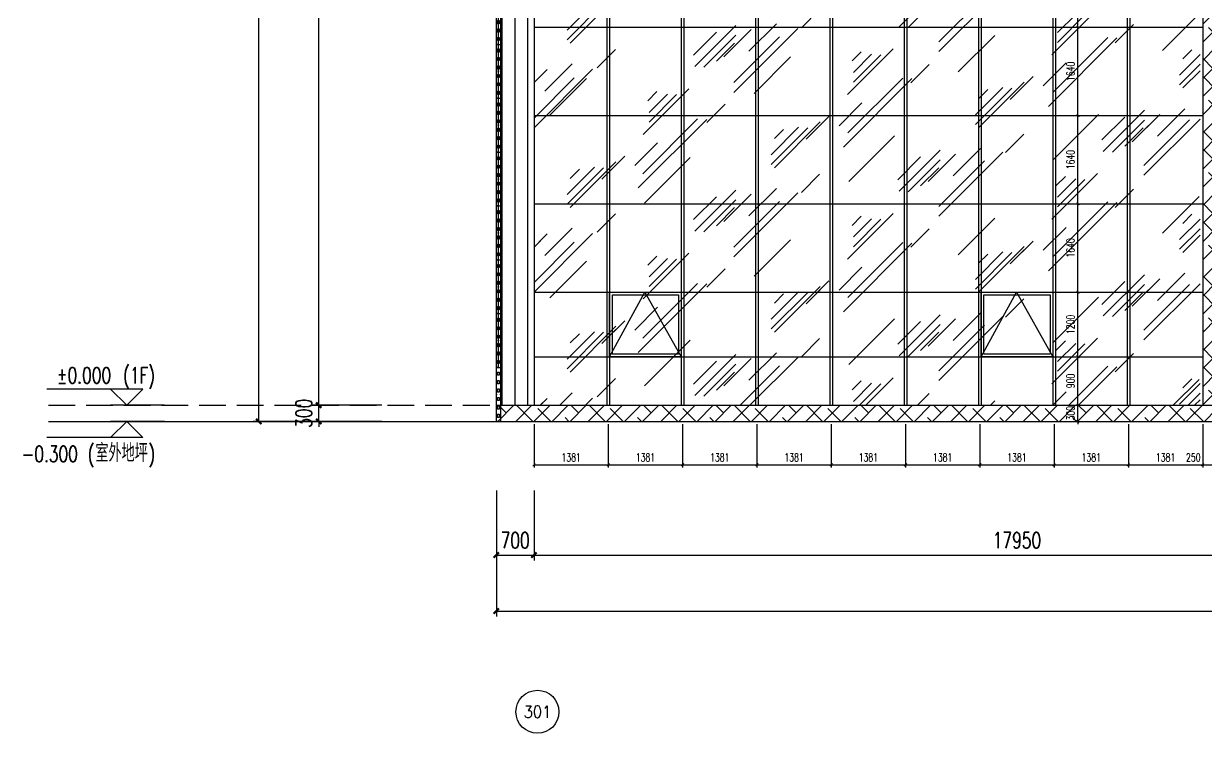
# Model space of a CAD drawing. Extents: x -2377130 to 293730, y -2 to 754590.
# Drawn here: x -466454 to -444476, y 511143 to 524323 of the extents above; entities that cross this region are included whole.
import ezdxf
from ezdxf.enums import TextEntityAlignment as Align

# ---------------------------------------------------------------- set-up
doc = ezdxf.new("R2010")
doc.units = 0
doc.header["$LTSCALE"] = 1000
doc.header["$MEASUREMENT"] = 0
doc.linetypes.add('__DASH', pattern=[0.35, 0.25, -0.1])
doc.linetypes.add('DOTE', pattern=[2.42, 2, -0.2, 0.02, -0.2])
doc.layers.get('Defpoints').update_dxf_attribs({"color": 210})
for name, color, linetype in [('A-AXIS-D', 1, 'Continuous'), ('A-AXIS-DOTE', 14, 'DOTE'), ('A-AXIS-DP', 126, 'Continuous'), ('A-HATCH-2', 251, 'Continuous'), ('A-LIN-V', 9, 'Continuous'), ('A-WINDOW', 140, 'Continuous'), ('AS-WALL', 40, 'Continuous'), ('DIM-照明', 3, 'Continuous'), ('DIM_ELEV', 3, 'Continuous'), ('EQUIP-照明', 3, 'Continuous'), ('PUB_TEXT', 7, 'Continuous')]:
    doc.layers.add(name, color=color, linetype=linetype)
doc.layers.add('A-WALL-HATCH', color=8, linetype='Continuous', lineweight=13)
doc.styles.add('_TCH_AXIS', font='COMPLEX', dxfattribs={"bigfont": 'GBCBIG'})
doc.styles.add('_TCH_DIM', font='SIMPLEX', dxfattribs={"bigfont": 'GBCBIG'})
doc.styles.add('_TCH_DIM_T3', font='SIMPLEX', dxfattribs={"width": 0.705882, "bigfont": 'GBCBIG'})
doc.styles.add('_TEL_DIM', font='SIMPLEX', dxfattribs={"width": 0.8, "height": 3.5, "bigfont": 'HZTXT'})
doc.styles.add('A-DIM_T3', font='SIMPLEX', dxfattribs={"width": 0.705882, "bigfont": 'GBCBIG'})
doc.dimstyles.new('_TCH_ARCH&&100', dxfattribs={"dimtxt": 297.5, "dimasz": 100, "dimexe": 100, "dimexo": 100, "dimgap": 126.25, "dimtad": 1, "dimdec": 0, "dimzin": 0, "dimdsep": 46, "dimtxsty": '_TCH_DIM_T3', "dimblk": 'ARCHTICK', "dimcen": 0.09, "dimclrt": 7, "dimazin": 2, "dimtfac": 1, "dimtdec": 0, "dimtix": 1, "dimtmove": 2, "dimatfit": 3, "dimfxl": 0, "dimtolj": 1, "dimtzin": 0, "dimarcsym": 0})
doc.dimstyles.new('A-DIM&&100', dxfattribs={"dimtxt": 297.5, "dimasz": 100, "dimexe": 100, "dimexo": 100, "dimgap": 126.25, "dimtad": 1, "dimdec": 0, "dimzin": 0, "dimdsep": 46, "dimtxsty": 'A-DIM_T3', "dimblk": 'ARCHTICK', "dimcen": 0.09, "dimclrt": 7, "dimazin": 2, "dimtfac": 1, "dimtdec": 0, "dimtix": 1, "dimtmove": 2, "dimatfit": 3, "dimfxl": 0, "dimtolj": 1, "dimtzin": 0, "dimarcsym": 0})

# ---------------------------------------------------------------- blocks, each defined once
blk = doc.blocks.new('_ArchTick')
at = {"color": 0, "linetype": 'ByBlock', "const_width": 0.4}
blk.add_lwpolyline([(-0.5, -0.5), (0.5, 0.5)], dxfattribs=at)
blk = doc.blocks.new('*D1882')
at = {"layer": 'A-AXIS-D', "color": 0, "lineweight": -2}
for p, q in [((-459800, 535737), (-462186, 535737)), ((-462086, 516937), (-462086, 535737)), ((-459800, 516937), (-462186, 516937))]:
    blk.add_line(p, q, dxfattribs=at)
at = {"layer": 'Defpoints', "color": 0}
for p in [(-462086, 535737), (-459700, 535737), (-459700, 516937)]:
    blk.add_point(p, dxfattribs=at)
at = {"layer": 'A-AXIS-D', "color": 0, "lineweight": -2, "xscale": 100, "yscale": 100, "zscale": 100}
for p, rotation in [((-462086, 535737), 90), ((-462086, 516937), 270)]:
    blk.add_blockref('_ArchTick', p, dxfattribs=dict(at, rotation=rotation))
at = {"layer": 'A-AXIS-D', "color": 7, "insert": (-462361, 526337), "char_height": 297.5, "attachment_point": 5, "rotation": 90, "style": '_TCH_DIM_T3'}
blk.add_mtext('\\A1;18800', dxfattribs=at)
blk = doc.blocks.new('*D1881')
at = {"layer": 'A-AXIS-D', "color": 0, "lineweight": -2}
for p, q in [((-459800, 517237), (-461071, 517237)), ((-460971, 517237), (-460971, 517337)), ((-460971, 516937), (-460971, 517237)), ((-459800, 516937), (-461071, 516937)), ((-460971, 516937), (-460971, 516837))]:
    blk.add_line(p, q, dxfattribs=at)
at = {"layer": 'Defpoints', "color": 0}
for p in [(-460971, 517237), (-459700, 517237), (-459700, 516937)]:
    blk.add_point(p, dxfattribs=at)
at = {"layer": 'A-AXIS-D', "color": 0, "lineweight": -2, "xscale": 100, "yscale": 100, "zscale": 100}
for p, rotation in [((-460971, 517237), 270), ((-460971, 516937), 90)]:
    blk.add_blockref('_ArchTick', p, dxfattribs=dict(at, rotation=rotation))
at = {"layer": 'A-AXIS-D', "color": 7, "insert": (-461246, 517087), "char_height": 297.5, "attachment_point": 5, "rotation": 90, "style": '_TCH_DIM_T3'}
blk.add_mtext('\\A1;300', dxfattribs=at)
blk = doc.blocks.new('*D1880')
at = {"layer": 'A-AXIS-D', "color": 0, "lineweight": -2}
for p, q in [((-459800, 533037), (-461071, 533037)), ((-460971, 517237), (-460971, 533037)), ((-459800, 517237), (-461071, 517237))]:
    blk.add_line(p, q, dxfattribs=at)
at = {"layer": 'Defpoints', "color": 0}
for p in [(-460971, 533037), (-459700, 533037), (-459700, 517237)]:
    blk.add_point(p, dxfattribs=at)
at = {"layer": 'A-AXIS-D', "color": 0, "lineweight": -2, "xscale": 100, "yscale": 100, "zscale": 100}
for p, rotation in [((-460971, 533037), 90), ((-460971, 517237), 270)]:
    blk.add_blockref('_ArchTick', p, dxfattribs=dict(at, rotation=rotation))
at = {"layer": 'A-AXIS-D', "color": 7, "insert": (-461246, 525137), "char_height": 297.5, "attachment_point": 5, "rotation": 90, "style": '_TCH_DIM_T3'}
blk.add_mtext('\\A1;15800', dxfattribs=at)
blk = doc.blocks.new('*D1846')
at = {"layer": 'A-AXIS-D', "color": 0, "lineweight": -2}
for p, q in [((-457670, 514610), (-457670, 513313)), ((-384470, 514610), (-384470, 513313)), ((-457670, 513413), (-384470, 513413))]:
    blk.add_line(p, q, dxfattribs=at)
at = {"layer": 'Defpoints', "color": 0}
for p in [(-457670, 514710), (-384470, 514710), (-384470, 513413)]:
    blk.add_point(p, dxfattribs=at)
at = {"layer": 'A-AXIS-D', "color": 0, "lineweight": -2, "xscale": 100, "yscale": 100, "zscale": 100, "rotation": 180}
blk.add_blockref('_ArchTick', (-457670, 513413), dxfattribs=at)
at = {"layer": 'A-AXIS-D', "color": 0, "lineweight": -2, "xscale": 100, "yscale": 100, "zscale": 100}
blk.add_blockref('_ArchTick', (-384470, 513413), dxfattribs=at)
at = {"layer": 'A-AXIS-D', "color": 7, "insert": (-421070, 513688), "char_height": 297.5, "attachment_point": 5, "style": 'A-DIM_T3'}
blk.add_mtext('\\A1;73200', dxfattribs=at)
blk = doc.blocks.new('*D1804')
at = {"layer": 'A-AXIS-D', "color": 0, "lineweight": -2}
for p, q in [((-456970, 515650), (-456970, 514353)), ((-439020, 515650), (-439020, 514353)), ((-456970, 514453), (-439020, 514453))]:
    blk.add_line(p, q, dxfattribs=at)
at = {"layer": 'Defpoints', "color": 0}
for p in [(-456970, 515750), (-439020, 515750), (-439020, 514453)]:
    blk.add_point(p, dxfattribs=at)
at = {"layer": 'A-AXIS-D', "color": 0, "lineweight": -2, "xscale": 100, "yscale": 100, "zscale": 100, "rotation": 180}
blk.add_blockref('_ArchTick', (-456970, 514453), dxfattribs=at)
at = {"layer": 'A-AXIS-D', "color": 0, "lineweight": -2, "xscale": 100, "yscale": 100, "zscale": 100}
blk.add_blockref('_ArchTick', (-439020, 514453), dxfattribs=at)
at = {"layer": 'A-AXIS-D', "color": 7, "insert": (-447995, 514728), "char_height": 297.5, "attachment_point": 5, "style": 'A-DIM_T3'}
blk.add_mtext('\\A1;17950', dxfattribs=at)
blk = doc.blocks.new('*D1803')
at = {"layer": 'A-AXIS-D', "color": 0, "lineweight": -2}
for p, q in [((-457670, 515650), (-457670, 514353)), ((-456970, 515650), (-456970, 514353)), ((-457670, 514453), (-456970, 514453))]:
    blk.add_line(p, q, dxfattribs=at)
at = {"layer": 'Defpoints', "color": 0}
for p in [(-457670, 515750), (-456970, 515750), (-456970, 514453)]:
    blk.add_point(p, dxfattribs=at)
at = {"layer": 'A-AXIS-D', "color": 0, "lineweight": -2, "xscale": 100, "yscale": 100, "zscale": 100, "rotation": 180}
blk.add_blockref('_ArchTick', (-457670, 514453), dxfattribs=at)
at = {"layer": 'A-AXIS-D', "color": 0, "lineweight": -2, "xscale": 100, "yscale": 100, "zscale": 100}
blk.add_blockref('_ArchTick', (-456970, 514453), dxfattribs=at)
at = {"layer": 'A-AXIS-D', "color": 7, "insert": (-457320, 514728), "char_height": 297.5, "attachment_point": 5, "style": 'A-DIM_T3'}
blk.add_mtext('\\A1;700', dxfattribs=at)
blk = doc.blocks.new('12ZA')
at = {"color": 3}
for p, q in [((11454727, 202786), (11455727, 202786)), ((11454727, 202712), (11454727, 202786)), ((11454727, 202712), (11454727, 202737)), ((11455727, 202712), (11454727, 202712)), ((11454812, 202763), (11454871, 202763)), ((11454812, 202734), (11454812, 202763)), ((11454871, 202734), (11454812, 202734)), ((11454871, 202763), (11454871, 202734)), ((11454969, 202763), (11455028, 202763)), ((11454969, 202734), (11454969, 202763)), ((11455028, 202734), (11454969, 202734)), ((11455028, 202763), (11455028, 202734)), ((11455126, 202763), (11455185, 202763)), ((11455126, 202734), (11455126, 202763)), ((11455185, 202734), (11455126, 202734)), ((11455185, 202763), (11455185, 202734)), ((11455283, 202763), (11455342, 202763)), ((11455283, 202734), (11455283, 202763)), ((11455342, 202734), (11455283, 202734)), ((11455342, 202763), (11455342, 202734)), ((11455439, 202763), (11455499, 202763)), ((11455439, 202734), (11455439, 202763)), ((11455499, 202734), (11455439, 202734)), ((11455499, 202763), (11455499, 202734)), ((11455596, 202763), (11455656, 202763)), ((11455596, 202734), (11455596, 202763)), ((11455656, 202734), (11455596, 202734)), ((11455656, 202763), (11455656, 202734)), ((11455727, 202712), (11455727, 202786)), ((11455727, 202737), (11455727, 202712))]:
    blk.add_line(p, q, dxfattribs=at)
for p in [(11454727, 202749), (11454727, 202749), (11454727, 202749), (11455227, 202786), (11455227, 202786), (11455227, 202786), (11455227, 202712), (11455227, 202712), (11455227, 202712), (11455727, 202749), (11455727, 202749), (11455727, 202749), (11455727, 202749), (11455727, 202749)]:
    blk.add_point(p, dxfattribs=at)
at = {"color": 3, "style": '_TEL_DIM', "flags": 1}
for tag in ['REMARK', 'A']:
    blk.add_attdef(tag, text='', height=0.01, dxfattribs=at).set_placement((11455227, 202712), align=Align.MIDDLE_CENTER)
blk = doc.blocks.new('$equip_U$00000141(SEELE-PC)')
at = {"color": 8}
for p in [(-1, 0), (0, 0.074), (0, -0.074), (1, -0.024)]:
    blk.add_point(p, dxfattribs=at)
at = {"color": 8, "xscale": 0.002, "yscale": 0.002, "zscale": 0.002}
blk.add_blockref('12ZA', (-22910.454, -405.497), dxfattribs=at)
at = {"color": 7, "style": '_TEL_DIM', "flags": 1}
for tag in ['A', 'REMARK']:
    blk.add_attdef(tag, text='', height=0.00002, dxfattribs=at).set_placement((0, 0), align=Align.MIDDLE_CENTER)
blk = doc.blocks.new('$equip_U$00000080(LAPTOP-0UNQ9FSO)')
at = {"color": 4}
blk.add_blockref('$equip_U$00000141(SEELE-PC)', (1, 0.074), dxfattribs=at)
at = {"color": 7, "style": '_TEL_DIM', "flags": 1}
for tag in ['A', 'REMARK']:
    blk.add_attdef(tag, text='', height=0.00002, dxfattribs=at).set_placement((0, 0), align=Align.MIDDLE_CENTER)

msp = doc.modelspace()

# ---------------------------------------------------------------- hatches: boundary and pattern name
at = {"layer": 'A-HATCH-2'}
h = msp.add_hatch(dxfattribs=at)
h.set_pattern_fill('ANSI38', color=8, scale=150)
h.set_pattern_definition([(45, (0, 0), (-168.3798, 168.3798), []), (135, (0, 0), (-505.13941, 168.3798), [595.3125, -357.1875])])
h.paths.add_polyline_path([(-444543.1, 516937.5), (-444293.1, 516937.5), (-444293.1, 535687.5), (-444543.1, 535687.5)])

# ---------------------------------------------------------------- linework, layer by layer
at = {"layer": 'A-AXIS-D', "color": 8}
msp.add_circle((-456905.7, 511543.5), 400, dxfattribs=at)
at = {"layer": 'A-AXIS-DOTE', "color": 8, "linetype": '__DASH', "ltscale": 2}
msp.add_line((-465993.9, 517237.5), (-377296.1, 517237.5), dxfattribs=at)
at = {"layer": 'A-AXIS-DP', "color": 8}
for p, q in [((-446861.3, 524257.5), (-446861.3, 525897.5)), ((-447138.8, 524257.5), (-446811.3, 524257.5)), ((-447138.8, 524257.5), (-446811.3, 524257.5)), ((-446861.3, 522617.5), (-446861.3, 524257.5)), ((-447138.8, 522617.5), (-446811.3, 522617.5)), ((-447138.8, 522617.5), (-446811.3, 522617.5)), ((-446861.3, 520977.5), (-446861.3, 522617.5)), ((-447138.8, 520977.5), (-446811.3, 520977.5)), ((-447138.8, 520977.5), (-446811.3, 520977.5)), ((-446861.3, 519337.5), (-446861.3, 520977.5)), ((-447138.8, 519337.5), (-446811.3, 519337.5)), ((-447138.8, 519337.5), (-446811.3, 519337.5)), ((-446861.3, 518137.5), (-446861.3, 519337.5)), ((-447138.8, 518137.5), (-446811.3, 518137.5)), ((-447138.8, 518137.5), (-446811.3, 518137.5)), ((-446861.3, 517237.5), (-446861.3, 518137.5)), ((-447138.8, 517237.5), (-446811.3, 517237.5)), ((-447138.8, 517237.5), (-446811.3, 517237.5)), ((-446861.3, 517237.5), (-446861.3, 517287.5)), ((-446861.3, 516937.5), (-446861.3, 517237.5)), ((-447138.8, 516937.5), (-446811.3, 516937.5)), ((-446861.3, 516937.5), (-446861.3, 516887.5)), ((-456970, 516887.5), (-456970, 516080)), ((-455589.2, 516887.5), (-455589.2, 516080)), ((-455589.2, 516887.5), (-455589.2, 516080)), ((-454208.5, 516887.5), (-454208.5, 516080)), ((-454208.5, 516887.5), (-454208.5, 516080)), ((-452827.7, 516887.5), (-452827.7, 516080)), ((-452827.7, 516887.5), (-452827.7, 516080)), ((-451446.9, 516887.5), (-451446.9, 516080)), ((-451446.9, 516887.5), (-451446.9, 516080)), ((-450066.2, 516887.5), (-450066.2, 516080)), ((-450066.2, 516887.5), (-450066.2, 516080)), ((-448685.4, 516887.5), (-448685.4, 516080)), ((-448685.4, 516887.5), (-448685.4, 516080)), ((-447304.6, 516887.5), (-447304.6, 516080)), ((-447304.6, 516887.5), (-447304.6, 516080)), ((-445923.8, 516887.5), (-445923.8, 516080)), ((-445923.8, 516887.5), (-445923.8, 516080)), ((-444543.1, 516887.5), (-444543.1, 516080)), ((-444543.1, 516887.5), (-444543.1, 516080)), ((-456970, 516130), (-455589.2, 516130)), ((-455589.2, 516130), (-454208.5, 516130)), ((-454208.5, 516130), (-452827.7, 516130)), ((-452827.7, 516130), (-451446.9, 516130)), ((-451446.9, 516130), (-450066.2, 516130)), ((-450066.2, 516130), (-448685.4, 516130)), ((-448685.4, 516130), (-447304.6, 516130)), ((-447304.6, 516130), (-445923.8, 516130)), ((-445923.8, 516130), (-444543.1, 516130)), ((-444543.1, 516130), (-444293.1, 516130))]:
    msp.add_line(p, q, dxfattribs=at)
at = {"layer": 'A-HATCH-2', "color": 8, "linetype": 'Continuous'}
for p, q in [((-457559.9, 517237.5), (-457559.9, 535687.5)), ((-457321.8, 517237.5), (-457321.8, 535687.5)), ((-457083.7, 517237.5), (-457083.7, 535687.5)), ((-457644.8, 516937.5), (-457344.8, 517237.5)), ((-457487.9, 517094.4), (-457631, 517237.5)), ((-457308.1, 516937.5), (-457008.1, 517237.5)), ((-456994.2, 516937.5), (-457294.2, 517237.5)), ((-456971.3, 516937.5), (-456671.3, 517237.5)), ((-456657.5, 516937.5), (-456898.6, 517178.6)), ((-456634.6, 516937.5), (-456334.6, 517237.5)), ((-456297.8, 516937.5), (-455997.8, 517237.5)), ((-456140.9, 517094.4), (-456284, 517237.5)), ((-455961, 516937.5), (-455661, 517237.5)), ((-455647.2, 516937.5), (-455947.2, 517237.5)), ((-455624.3, 516937.5), (-455324.3, 517237.5)), ((-455310.4, 516937.5), (-455551.6, 517178.6)), ((-455287.5, 516937.5), (-454987.5, 517237.5)), ((-454950.8, 516937.5), (-454650.8, 517237.5)), ((-454793.8, 517094.4), (-454936.9, 517237.5)), ((-454614, 516937.5), (-454314, 517237.5)), ((-454300.2, 516937.5), (-454600.2, 517237.5)), ((-454277.2, 516937.5), (-453977.2, 517237.5)), ((-453963.4, 516937.5), (-454204.5, 517178.6)), ((-453940.5, 516937.5), (-453640.5, 517237.5)), ((-453603.7, 516937.5), (-453303.7, 517237.5)), ((-453446.8, 517094.4), (-453589.9, 517237.5)), ((-453267, 516937.5), (-452967, 517237.5)), ((-452953.1, 516937.5), (-453253.1, 517237.5)), ((-452930.2, 516937.5), (-452630.2, 517237.5)), ((-452616.4, 516937.5), (-452857.5, 517178.6)), ((-452593.4, 516937.5), (-452293.4, 517237.5)), ((-452256.7, 516937.5), (-451956.7, 517237.5)), ((-452099.8, 517094.4), (-452242.8, 517237.5)), ((-451919.9, 516937.5), (-451619.9, 517237.5)), ((-451606.1, 516937.5), (-451906.1, 517237.5)), ((-451583.2, 516937.5), (-451283.2, 517237.5)), ((-451269.3, 516937.5), (-451510.4, 517178.6)), ((-451246.4, 516937.5), (-450946.4, 517237.5)), ((-450909.7, 516937.5), (-450609.7, 517237.5)), ((-450752.7, 517094.4), (-450895.8, 517237.5)), ((-450572.9, 516937.5), (-450272.9, 517237.5)), ((-450259.1, 516937.5), (-450559.1, 517237.5)), ((-450236.1, 516937.5), (-449936.1, 517237.5)), ((-449922.3, 516937.5), (-450163.4, 517178.6)), ((-449899.4, 516937.5), (-449599.4, 517237.5)), ((-449562.6, 516937.5), (-449262.6, 517237.5)), ((-449405.7, 517094.4), (-449548.8, 517237.5)), ((-449225.9, 516937.5), (-448925.9, 517237.5)), ((-448912, 516937.5), (-449212, 517237.5)), ((-448889.1, 516937.5), (-448589.1, 517237.5)), ((-448575.3, 516937.5), (-448816.4, 517178.6)), ((-448552.3, 516937.5), (-448252.3, 517237.5)), ((-448215.6, 516937.5), (-447915.6, 517237.5)), ((-448058.7, 517094.4), (-448201.7, 517237.5)), ((-447878.8, 516937.5), (-447578.8, 517237.5)), ((-447565, 516937.5), (-447865, 517237.5)), ((-447542.1, 516937.5), (-447242.1, 517237.5)), ((-447228.2, 516937.5), (-447469.3, 517178.6)), ((-447205.3, 516937.5), (-446905.3, 517237.5)), ((-446868.5, 516937.5), (-446568.5, 517237.5)), ((-446711.6, 517094.4), (-446854.7, 517237.5)), ((-446531.8, 516937.5), (-446231.8, 517237.5)), ((-446217.9, 516937.5), (-446517.9, 517237.5)), ((-446195, 516937.5), (-445895, 517237.5)), ((-445881.2, 516937.5), (-446122.3, 517178.6)), ((-445858.3, 516937.5), (-445558.3, 517237.5)), ((-445521.5, 516937.5), (-445221.5, 517237.5)), ((-445364.6, 517094.4), (-445507.7, 517237.5)), ((-445184.7, 516937.5), (-444884.7, 517237.5)), ((-444870.9, 516937.5), (-445170.9, 517237.5)), ((-444848, 516937.5), (-444548, 517237.5)), ((-444543.1, 516946.4), (-444775.2, 517178.6)), ((-457667.8, 516937.5), (-457670, 516939.7)), ((-456320.7, 516937.5), (-456393.5, 517010.2)), ((-454973.7, 516937.5), (-455046.4, 517010.2)), ((-453626.6, 516937.5), (-453699.4, 517010.2)), ((-452279.6, 516937.5), (-452352.3, 517010.2)), ((-450932.6, 516937.5), (-451005.3, 517010.2)), ((-449585.5, 516937.5), (-449658.3, 517010.2)), ((-448238.5, 516937.5), (-448311.2, 517010.2)), ((-446891.5, 516937.5), (-446964.2, 517010.2)), ((-445544.4, 516937.5), (-445617.1, 517010.2))]:
    msp.add_line(p, q, dxfattribs=at)
at = {"layer": 'A-HATCH-2', "color": 8}
for p, q in [((-456970, 524257.5), (-444543.1, 524257.5)), ((-456970, 522617.5), (-444543.1, 522617.5)), ((-456970, 520977.5), (-444543.1, 520977.5)), ((-456970, 519337.5), (-444543.1, 519337.5)), ((-456970, 518137.5), (-444543.1, 518137.5))]:
    msp.add_line(p, q, dxfattribs=at)
at = {"layer": 'A-LIN-V', "color": 8}
for p, q in [((-457670, 516937.5), (-457670, 535737.5)), ((-456970, 535687.5), (-456970, 517237.5)), ((-444543.1, 535687.5), (-444543.1, 517237.5)), ((-457670, 517237.5), (-444293.1, 517237.5))]:
    msp.add_line(p, q, dxfattribs=at)
at = {"layer": 'A-WALL-HATCH', "color": 8, "linetype": 'Continuous'}
for p, q in [((-450186, 524264.1), (-449422.4, 525027.8)), ((-450016.3, 524253.8), (-449422.4, 524847.8)), ((-449446.3, 523803.9), (-448258.3, 524991.8)), ((-456356.6, 524202.9), (-455847.5, 524712)), ((-456356.6, 524022.9), (-455677.8, 524701.8)), ((-456296.6, 523962.9), (-455448.1, 524811.5)), ((-449446.3, 523983.9), (-448597.8, 524832.4)), ((-452001, 524243.8), (-451661.6, 524583.2)), ((-447349.5, 523745.9), (-446501, 524594.5)), ((-447239.8, 524155.6), (-446900.4, 524495.1)), ((-447239.8, 523975.6), (-446730.7, 524484.8)), ((-445290.7, 523826.5), (-444611.9, 524505.3)), ((-453980.8, 523524.1), (-453217.1, 524287.8)), ((-453441, 523703.8), (-452931.9, 524212.9)), ((-453258, 523046.9), (-452070.1, 524234.8)), ((-452975.3, 523809.5), (-452466.2, 524318.7)), ((-446169.8, 523965.6), (-445830.4, 524305)), ((-454005.6, 523739.3), (-453581.4, 524163.5)), ((-453811.1, 523513.8), (-453217.1, 524107.8)), ((-453261, 523883.8), (-453006.5, 524138.4)), ((-453258, 523226.9), (-452409.5, 524075.4)), ((-449085.4, 523425.9), (-448406.6, 524104.7)), ((-447409.8, 522785.6), (-446137, 524058.4)), ((-447325, 523050.5), (-446306.7, 524068.7)), ((-455795.8, 523503.8), (-455456.4, 523843.2)), ((-453581.4, 523623.5), (-453241.9, 523962.9)), ((-451144.3, 523005.9), (-450295.7, 523854.4)), ((-451059.4, 523630.8), (-450889.7, 523800.5)), ((-451034.6, 523415.6), (-450695.1, 523755)), ((-444972.4, 523368.3), (-444593.1, 523747.7)), ((-444912.4, 523668.3), (-444742.7, 523838)), ((-456770.1, 523069.5), (-456260.9, 523578.6)), ((-452880.2, 523025.3), (-452201.4, 523704.1)), ((-451034.6, 523235.6), (-450525.4, 523744.7)), ((-449964.6, 523225.6), (-449625.2, 523565)), ((-447507.2, 523168.3), (-447082.9, 523592.6)), ((-444972.4, 523188.3), (-444593.1, 523567.7)), ((-456970, 522389.6), (-455881.8, 523477.8)), ((-456970, 523229.6), (-456726.7, 523472.9)), ((-456970, 523229.6), (-456801.2, 523398.4)), ((-456970, 522569.6), (-456221.2, 523318.4)), ((-451136.7, 522293.5), (-450118.4, 523311.7)), ((-448119, 522916.5), (-447694.7, 523340.8)), ((-444912.4, 523128.3), (-444593.1, 523447.7)), ((-456674.9, 522624.7), (-455996.1, 523303.5)), ((-454939, 522265.9), (-454090.5, 523114.4)), ((-451221.5, 522028.6), (-449948.7, 523301.4)), ((-448767.2, 522628.3), (-448258.1, 523137.4)), ((-448767.2, 522448.3), (-448088.4, 523127.1)), ((-448707.2, 522388.3), (-447858.6, 523236.8)), ((-448707.2, 522928.3), (-448537.5, 523098)), ((-447939, 523096.5), (-447769.2, 523266.2)), ((-454854.1, 522890.7), (-454684.4, 523060.4)), ((-454829.3, 522675.6), (-454489.9, 523015)), ((-454829.3, 522495.6), (-454320.2, 523004.7)), ((-453759.3, 522485.6), (-453419.9, 522825)), ((-451301.9, 522428.3), (-450877.6, 522852.5)), ((-446391.3, 521949.5), (-445627.6, 522713.1)), ((-445385.9, 522234.9), (-444876.7, 522744)), ((-455033.2, 521271.6), (-453760.4, 522544.4)), ((-454948.4, 521536.5), (-453930.1, 522554.7)), ((-452501.9, 521648.3), (-451653.4, 522496.8)), ((-451913.7, 522176.5), (-451489.4, 522600.7)), ((-451733.7, 522356.5), (-451564, 522526.2)), ((-447327.2, 521790.1), (-446478.6, 522638.6)), ((-446416.2, 522164.6), (-445991.9, 522588.9)), ((-446221.6, 521939.2), (-445627.6, 522533.1)), ((-445851.6, 522129.2), (-445342.5, 522638.3)), ((-445671.6, 522309.2), (-445417, 522563.8)), ((-445634.6, 521506.2), (-444593.1, 522547.7)), ((-445634.6, 521686.2), (-444786.1, 522534.7)), ((-452561.9, 521888.3), (-452052.8, 522397.4)), ((-452561.9, 521708.3), (-451883.1, 522387.1)), ((-452501.9, 522188.3), (-452332.2, 522358)), ((-451121.9, 521389.4), (-450273.4, 522238)), ((-448206.3, 521929.2), (-447866.9, 522268.6)), ((-445991.9, 522048.9), (-445652.5, 522388.3)), ((-455096.6, 521688.2), (-454672.4, 522112.5)), ((-449180.6, 521494.9), (-448671.5, 522004)), ((-455708.4, 521436.4), (-455284.2, 521860.7)), ((-455528.4, 521616.4), (-455358.7, 521786.2)), ((-454916.6, 520988.8), (-454068.1, 521837.3)), ((-450210.9, 521424.6), (-449786.6, 521848.8)), ((-450186, 521209.4), (-449422.4, 521973.1)), ((-450016.3, 521199.1), (-449422.4, 521793.1)), ((-449646.3, 521389.2), (-449137.2, 521898.3)), ((-449466.3, 521569.2), (-449211.7, 521823.7)), ((-449446.3, 520749.2), (-448258.3, 521937.1)), ((-449446.3, 520929.2), (-448597.8, 521777.7)), ((-456356.6, 521148.2), (-455847.5, 521657.3)), ((-456356.6, 520968.2), (-455677.8, 521647)), ((-456296.6, 520908.2), (-455448.1, 521756.8)), ((-456296.6, 521448.2), (-456126.9, 521617.9)), ((-449786.6, 521308.8), (-449447.2, 521648.3)), ((-452001, 521189.1), (-451661.6, 521528.5)), ((-447349.5, 520691.2), (-446501, 521539.8)), ((-447264.7, 521316.1), (-447095, 521485.8)), ((-447239.8, 521100.9), (-446900.4, 521440.4)), ((-447239.8, 520920.9), (-446730.7, 521430.1)), ((-454005.6, 520684.6), (-453581.4, 521108.8)), ((-453980.8, 520469.4), (-453217.1, 521233.1)), ((-453441, 520649.1), (-452931.9, 521158.2)), ((-453258, 519992.2), (-452070.1, 521180.1)), ((-452975.3, 520754.8), (-452466.2, 521264)), ((-446169.8, 520910.9), (-445830.4, 521250.3)), ((-445290.7, 520432.4), (-444611.9, 521111.2)), ((-453811.1, 520459.1), (-453217.1, 521053.1)), ((-453581.4, 520568.8), (-453241.9, 520908.2)), ((-453261, 520829.1), (-453006.5, 521083.7)), ((-453258, 520172.2), (-452409.5, 521020.7)), ((-447409.8, 519730.9), (-446137, 521003.7)), ((-447325, 519995.8), (-446306.7, 521014)), ((-455795.8, 520449.1), (-455456.4, 520788.5)), ((-451144.3, 519951.2), (-450295.7, 520799.7)), ((-451059.4, 520576.1), (-450889.7, 520745.8)), ((-451034.6, 520360.9), (-450695.1, 520700.3)), ((-451034.6, 520180.9), (-450525.4, 520690)), ((-449085.4, 520031.8), (-448406.6, 520710.6)), ((-444972.4, 520313.6), (-444593.1, 520693)), ((-444912.4, 520613.6), (-444742.7, 520783.3)), ((-456770.1, 520014.8), (-456260.9, 520523.9)), ((-449964.6, 520170.9), (-449625.2, 520510.3)), ((-447507.2, 520113.6), (-447082.9, 520537.9)), ((-444972.4, 520133.6), (-444593.1, 520513)), ((-456970, 519334.9), (-455881.8, 520423.1)), ((-456970, 520174.9), (-456726.7, 520418.2)), ((-456970, 520174.9), (-456801.2, 520343.7)), ((-456970, 519514.9), (-456221.2, 520263.7)), ((-452880.2, 519631.2), (-452201.4, 520310)), ((-451221.5, 518973.9), (-449948.7, 520246.7)), ((-451136.7, 519238.8), (-450118.4, 520257)), ((-448119, 519861.8), (-447694.7, 520286.1)), ((-444912.4, 520073.6), (-444593.1, 520393)), ((-454939, 519211.2), (-454090.5, 520059.7)), ((-448767.2, 519573.6), (-448258.1, 520082.7)), ((-448767.2, 519393.6), (-448088.4, 520072.4)), ((-448707.2, 519333.6), (-447858.6, 520182.1)), ((-448707.2, 519873.6), (-448537.5, 520043.3)), ((-447939, 520041.8), (-447769.2, 520211.5)), ((-456674.9, 519230.5), (-455996.1, 519909.4)), ((-454854.1, 519836), (-454684.4, 520005.7)), ((-454829.3, 519620.9), (-454489.9, 519960.3)), ((-454829.3, 519440.9), (-454320.2, 519950)), ((-451301.9, 519373.6), (-450877.6, 519797.8)), ((-453759.3, 519430.9), (-453419.9, 519770.3)), ((-446391.3, 518894.8), (-445627.6, 519658.4)), ((-445851.6, 519074.5), (-445342.5, 519583.6)), ((-445385.9, 519180.2), (-444876.7, 519689.3)), ((-455033.2, 518216.9), (-453760.4, 519489.7)), ((-454948.4, 518481.8), (-453930.1, 519500)), ((-452501.9, 518593.6), (-451653.4, 519442.1)), ((-451913.7, 519121.8), (-451489.4, 519546)), ((-451733.7, 519301.8), (-451564, 519471.5)), ((-446416.2, 519109.9), (-445991.9, 519534.2)), ((-446221.6, 518884.5), (-445627.6, 519478.4)), ((-445671.6, 519254.5), (-445417, 519509.1)), ((-445634.6, 518451.5), (-444593.1, 519493)), ((-445634.6, 518631.5), (-444786.1, 519480)), ((-452561.9, 518833.6), (-452052.8, 519342.7)), ((-452561.9, 518653.6), (-451883.1, 519332.4)), ((-452501.9, 519133.6), (-452332.2, 519303.3)), ((-448206.3, 518874.5), (-447866.9, 519213.9)), ((-447327.2, 518395.9), (-446478.6, 519244.5)), ((-445991.9, 518994.2), (-445652.5, 519333.6)), ((-455096.6, 518633.5), (-454672.4, 519057.8)), ((-450186, 518154.7), (-449422.4, 518918.4)), ((-449180.6, 518440.2), (-448671.5, 518949.3)), ((-456296.6, 517853.5), (-455448.1, 518702.1)), ((-455708.4, 518381.7), (-455284.2, 518806)), ((-455528.4, 518561.7), (-455358.7, 518731.5)), ((-451121.9, 517995.3), (-450273.4, 518843.9)), ((-450210.9, 518369.9), (-449786.6, 518794.1)), ((-450016.3, 518144.4), (-449422.4, 518738.4)), ((-449646.3, 518334.5), (-449137.2, 518843.6)), ((-449466.3, 518514.5), (-449211.7, 518769)), ((-449446.3, 517694.5), (-448258.3, 518882.4)), ((-449446.3, 517874.5), (-448597.8, 518723)), ((-456356.6, 518093.5), (-455847.5, 518602.6)), ((-456356.6, 517913.5), (-455677.8, 518592.3)), ((-456296.6, 518393.5), (-456126.9, 518563.2)), ((-452001, 518134.4), (-451661.6, 518473.8)), ((-449786.6, 518254.1), (-449447.2, 518593.6)), ((-447349.5, 517636.5), (-446501, 518485.1)), ((-454916.6, 517594.7), (-454068.1, 518443.2)), ((-447264.7, 518261.4), (-447095, 518431.1)), ((-447239.8, 518046.2), (-446900.4, 518385.6)), ((-447239.8, 517866.2), (-446730.7, 518375.4)), ((-454005.6, 517629.8), (-453581.4, 518054.1)), ((-453980.8, 517414.7), (-453217.1, 518178.4)), ((-453441, 517594.4), (-452931.9, 518103.5)), ((-452975.3, 517700.1), (-452466.2, 518209.3)), ((-452958, 517237.5), (-452070.1, 518125.4)), ((-446169.8, 517856.2), (-445830.4, 518195.6)), ((-453811.1, 517404.4), (-453217.1, 517998.4)), ((-453581.4, 517514.1), (-453241.9, 517853.5)), ((-453261, 517774.4), (-453006.5, 518029)), ((-453138, 517237.5), (-452409.5, 517966)), ((-447028.6, 517237.5), (-446306.7, 517959.3)), ((-446848.6, 517237.5), (-446137, 517949)), ((-455795.8, 517394.4), (-455456.4, 517733.8)), ((-451059.4, 517521.4), (-450889.7, 517691.1)), ((-451034.6, 517306.2), (-450695.1, 517645.6)), ((-450923.3, 517237.5), (-450525.4, 517635.3)), ((-450803.3, 517237.5), (-450295.7, 517745)), ((-445091.6, 517237.5), (-444611.9, 517717.1)), ((-444972.4, 517258.9), (-444593.1, 517638.3)), ((-444912.4, 517558.9), (-444742.7, 517728.6)), ((-456492.7, 517237.5), (-456260.9, 517469.2)), ((-449843.3, 517237.5), (-449625.2, 517455.6)), ((-447328.6, 517237.5), (-447082.9, 517483.2)), ((-444813.9, 517237.5), (-444593.1, 517458.3)), ((-456852.7, 517237.5), (-456726.7, 517363.5)), ((-456852.7, 517237.5), (-456801.2, 517289)), ((-456012.7, 517237.5), (-455881.8, 517368.4)), ((-448485.7, 517237.5), (-448406.6, 517316.5)), ((-444693.9, 517237.5), (-444593.1, 517338.3))]:
    msp.add_line(p, q, dxfattribs=at)
at = {"layer": 'A-WALL-HATCH', "color": 8}
msp.add_line((-456970, 517237.5), (-444543.1, 517237.5), dxfattribs=at)
at = {"layer": 'A-WINDOW', "color": 8}
for p, q in [((-455614.2, 535687.5), (-455614.2, 517237.5)), ((-455564.2, 535687.5), (-455564.2, 517237.5)), ((-454233.5, 535687.5), (-454233.5, 517237.5)), ((-454183.5, 535687.5), (-454183.5, 517237.5)), ((-452852.7, 535687.5), (-452852.7, 517237.5)), ((-452802.7, 535687.5), (-452802.7, 517237.5)), ((-451471.9, 535687.5), (-451471.9, 517237.5)), ((-451421.9, 535687.5), (-451421.9, 517237.5)), ((-450091.2, 535687.5), (-450091.2, 517237.5)), ((-450041.2, 535687.5), (-450041.2, 517237.5)), ((-448710.4, 535687.5), (-448710.4, 517237.5)), ((-448660.4, 535687.5), (-448660.4, 517237.5)), ((-447329.6, 535687.5), (-447329.6, 517237.5)), ((-447279.6, 535687.5), (-447279.6, 517237.5)), ((-445948.8, 535687.5), (-445948.8, 517237.5)), ((-445898.8, 535687.5), (-445898.8, 517237.5))]:
    msp.add_line(p, q, dxfattribs=at)
for points in [[(-455564.2, 518137.5), (-454910, 519337.5), (-454233.5, 518137.5)], [(-448660.4, 518137.5), (-448006.2, 519337.5), (-447329.6, 518137.5)]]:
    msp.add_lwpolyline(points, dxfattribs=at)
for points in [[(-455564.2, 519337.5), (-454233.5, 519337.5), (-454233.5, 518137.5), (-455564.2, 518137.5)], [(-455514.2, 519287.5), (-454283.5, 519287.5), (-454283.5, 518187.5), (-455514.2, 518187.5)], [(-448660.4, 519337.5), (-447329.6, 519337.5), (-447329.6, 518137.5), (-448660.4, 518137.5)], [(-448610.4, 519287.5), (-447379.6, 519287.5), (-447379.6, 518187.5), (-448610.4, 518187.5)]]:
    msp.add_lwpolyline(points, close=True, dxfattribs=at)
at = {"layer": 'AS-WALL', "color": 8}
msp.add_line((-465993.9, 516937.5), (-377296.1, 516937.5), dxfattribs=at)
at = {"layer": 'DIM-照明', "color": 6}
msp.add_lwpolyline([(-457630.8, 517937.5), (-457630.8, 535710), (-453593.8, 535710), (-453593.8, 535790), (-422710, 535790), (-422710, 535950)], dxfattribs=at)
at = {"layer": 'DIM_ELEV', "color": 8}
for p, q in [((-464238.1, 517537.5), (-466026.1, 517537.5)), ((-464538.1, 517237.5), (-464838.1, 517537.5)), ((-464538.1, 517237.5), (-464238.1, 517537.5)), ((-463838.1, 517237.5), (-464838.1, 517237.5)), ((-464538.1, 516937.5), (-464838.1, 516637.5)), ((-463838.1, 516937.5), (-464838.1, 516937.5)), ((-464538.1, 516937.5), (-464238.1, 516637.5)), ((-464238.1, 516637.5), (-466026.1, 516637.5))]:
    msp.add_line(p, q, dxfattribs=at)

# ---------------------------------------------------------------- block references
at = {"layer": 'A-AXIS-DP', "color": 8, "xscale": 50, "yscale": 50, "zscale": 50}
for p, rotation in [((-446861.3, 524257.5), 90), ((-446861.3, 524257.5), 270), ((-446861.3, 522617.5), 90), ((-446861.3, 522617.5), 270), ((-446861.3, 520977.5), 90), ((-446861.3, 520977.5), 270), ((-446861.3, 519337.5), 90), ((-446861.3, 519337.5), 270), ((-446861.3, 518137.5), 90), ((-446861.3, 518137.5), 270), ((-446861.3, 517237.5), 270), ((-446861.3, 517237.5), 270), ((-446861.3, 516937.5), 90), ((-456970, 516130), 180), ((-455589.2, 516130), 180), ((-454208.5, 516130), 180), ((-452827.7, 516130), 180), ((-451446.9, 516130), 180), ((-450066.2, 516130), 180), ((-448685.4, 516130), 180), ((-447304.6, 516130), 180), ((-445923.8, 516130), 180), ((-444543.1, 516130), 180)]:
    msp.add_blockref('_ArchTick', p, dxfattribs=dict(at, rotation=rotation))
for p in [(-455589.2, 516130), (-454208.5, 516130), (-452827.7, 516130), (-451446.9, 516130), (-450066.2, 516130), (-448685.4, 516130), (-447304.6, 516130), (-445923.8, 516130), (-444543.1, 516130)]:
    msp.add_blockref('_ArchTick', p, dxfattribs=at)
at = {"layer": 'EQUIP-照明', "color": 8, "xscale": 500, "yscale": 500, "zscale": 500, "rotation": 270}
for p in [(-457667.8, 524937.5), (-457667.8, 523937.5), (-457667.8, 522937.5), (-457667.8, 521937.5), (-457667.8, 520937.5), (-457667.8, 519937.5), (-457667.8, 518937.5), (-457667.8, 517937.5)]:
    msp.add_blockref('$equip_U$00000080(LAPTOP-0UNQ9FSO)', p, dxfattribs=at)

# ---------------------------------------------------------------- texts
at = {"layer": 'A-AXIS-DP', "color": 8, "char_height": 148.75, "attachment_point": 5, "rotation": 90, "style": '_TCH_DIM_T3'}
for s, insert in [('\\A1;1640', (-446998.8, 523437.5)), ('\\A1;1640', (-446998.8, 521797.5)), ('\\A1;1640', (-446998.8, 520157.5)), ('\\A1;1200', (-446998.8, 518737.5)), ('\\A1;900', (-446998.8, 517687.5)), ('\\A1;300', (-446998.8, 517087.5))]:
    msp.add_mtext(s, dxfattribs=dict(at, insert=insert))
at = {"layer": 'A-AXIS-DP', "color": 8, "char_height": 148.75, "attachment_point": 5, "style": '_TCH_DIM_T3'}
for s, insert in [('\\A1;1381', (-456279.6, 516267.5)), ('\\A1;1381', (-454898.8, 516267.5)), ('\\A1;1381', (-453518.1, 516267.5)), ('\\A1;1381', (-452137.3, 516267.5)), ('\\A1;1381', (-450756.5, 516267.5)), ('\\A1;1381', (-449375.8, 516267.5)), ('\\A1;1381', (-447995, 516267.5)), ('\\A1;1381', (-446614.2, 516267.5)), ('\\A1;1381', (-445233.5, 516267.5)), ('\\A1;250', (-444718.1, 516267.5))]:
    msp.add_mtext(s, dxfattribs=dict(at, insert=insert))
at = {"layer": 'PUB_TEXT', "color": 8, "style": '_TCH_DIM', "width": 0.705882}
for s, p in [('%%P0.000', (-465836.1, 517642.5)), ('(1F)', (-464606.1, 517642.5)), ('(', (-465260, 516182.5)), (')', (-464137, 516182.5)), ('-0.300', (-466490, 516182.5))]:
    msp.add_text(s, height=297.5, dxfattribs=at).set_placement(p)
at = {"layer": 'PUB_TEXT', "color": 8, "style": '_TCH_DIM'}
msp.add_text('室外地坪', height=337.59, dxfattribs=at).set_placement((-465120, 516182.5))
at = {"layer": 'PUB_TEXT', "color": 8, "style": '_TCH_AXIS'}
msp.add_text('301', height=224.46, dxfattribs=at).set_placement((-457162.2, 511431.2), (-456649.2, 511431.2), align=Align.FIT)

# ---------------------------------------------------------------- dimensions: what is measured, and where the dimension line sits
at = {"layer": 'A-AXIS-D', "color": 8}
for p1, p2, distance, picture, middle in [((-459700, 516937.5), (-459700, 535737.5), 2386.4, '*D1882', (-462361.4, 526337.5)), ((-459700, 517237.5), (-459700, 533037.5), 1271.4, '*D1880', (-461246.4, 525137.5)), ((-459700, 516937.5), (-459700, 517237.5), 1271.4, '*D1881', (-461246.4, 517087.5))]:
    dim = msp.add_aligned_dim(p1=p1, p2=p2, distance=distance, dimstyle='_TCH_ARCH&&100', dxfattribs=at)
    dim.commit()
    dim.dimension.update_dxf_attribs({"geometry": picture, "text_midpoint": middle})
for base, p1, p2, angle, picture, middle in [((-456970, 514453.4), (-457670, 515750), (-456970, 515750), 0, '*D1803', (-457320, 514728.4)), ((-439020, 514453.4), (-456970, 515750), (-439020, 515750), 360, '*D1804', (-447995, 514728.4)), ((-384470.1, 513413.4), (-457670, 514710), (-384470.1, 514710), 360, '*D1846', (-421070, 513688.4))]:
    dim = msp.add_linear_dim(base=base, p1=p1, p2=p2, angle=angle, dimstyle='A-DIM&&100', override={"dimgap": 0}, dxfattribs=at)
    dim.commit()
    dim.dimension.update_dxf_attribs({"geometry": picture, "text_midpoint": middle, "dimtype": 161})

doc.saveas('drawing.dxf')
